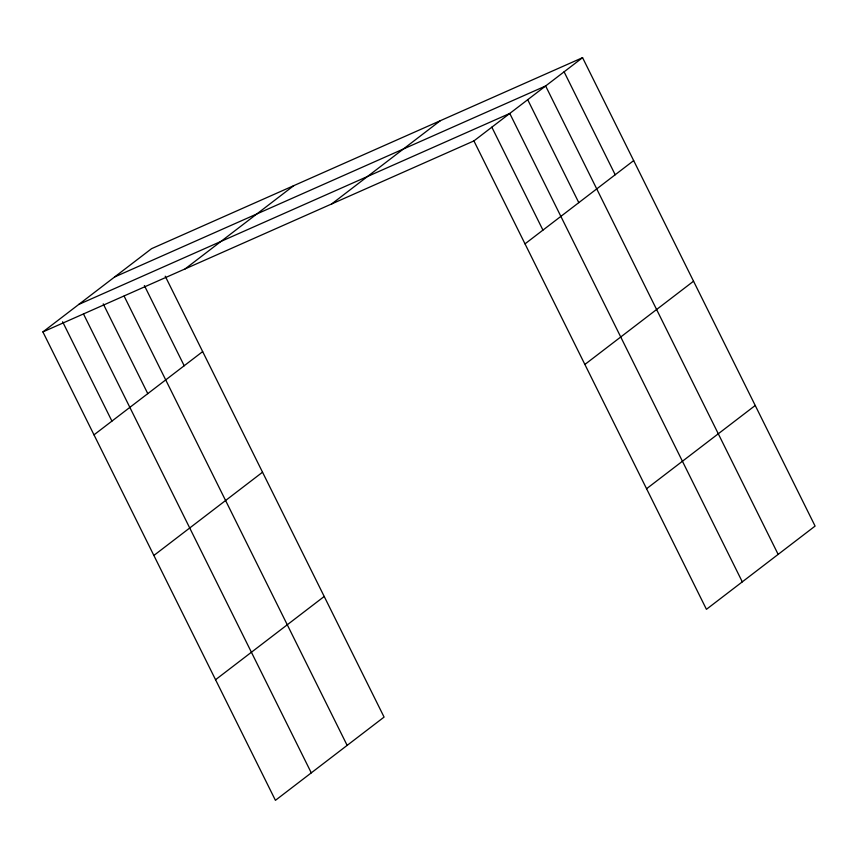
<?xml version="1.0" encoding="UTF-8"?>
<svg xmlns="http://www.w3.org/2000/svg" width="858" height="858" viewBox="0 0 858 858"><rect width="100%" height="100%" fill="white"/><g stroke="black" fill="none" stroke-linecap="round" stroke-linejoin="round"><path stroke-width="1.29" d="M165.229 276.19L384.084 717.084L275.429 800.332L42.9 331.917L151.566 248.67L582.571 57.668L815.1 526.083L706.434 609.33L473.916 140.916L582.571 57.668M185.135 268.886L293.801 185.639M331.681 203.947L440.336 120.699M93.994 434.845L202.66 351.598M525.01 243.854L633.676 160.596M153.872 555.458L262.527 472.211M584.877 364.457L693.543 281.209M215.551 679.718L324.217 596.471M646.567 488.728L755.233 405.48M114.618 276.973L545.634 85.972L778.152 554.386M78.754 304.44L509.77 113.449L742.299 581.863M42.9 331.917L473.916 140.916M564.103 71.825L615.197 174.753M527.702 99.71L578.796 202.638M491.838 127.177L542.942 230.116M144.38 285.564L184.191 365.755M124.12 296.117L347.147 745.388M103.228 303.871L147.78 393.64M83.516 314.017L311.282 772.865M62.613 321.771L111.926 421.117"/></g></svg>
